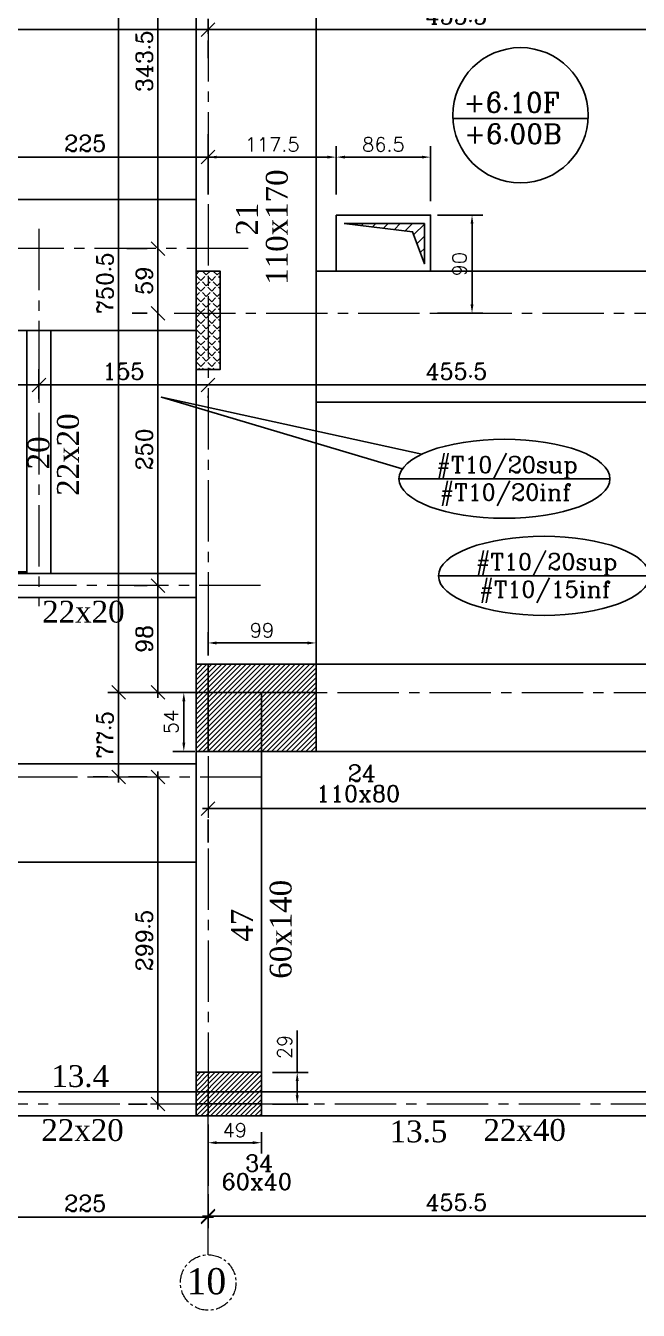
# Model space of a CAD drawing. Header units: millimetres. Extents: x -12479 to 5276, y -30 to 40263.
# Drawn here: x -3228 to -2666, y 31679 to 32856 of the extents above; entities that cross this region are included whole.
import ezdxf
from ezdxf.enums import TextEntityAlignment as Align

# ---------------------------------------------------------------- set-up
doc = ezdxf.new("R2010")
doc.units = ezdxf.units.MM
doc.linetypes.add('AXES', pattern=[2, 1.25, -0.25, 0.25, -0.25])
doc.linetypes.add('AXES2', pattern=[1.125, 0.75, -0.125, 0.125, -0.125])
for name, color, linetype in [('AXE REP7RE', 4, 'AXES'), ('AXES', 1, 'AXES2'), ('COFFRAGE', 2, 'Continuous'), ('DESIGNA ACIERS', 3, 'Continuous'), ('GAINES', 2, 'Continuous'), ('HACH', 1, 'Continuous'), ('HACHPOT', 2, 'Continuous'), ('POTEAU', 2, 'Continuous'), ('POTNAIS', 1, 'Continuous'), ('titre poteaux', 3, 'Continuous'), ('Titre poutre', 3, 'Continuous')]:
    doc.layers.add(name, color=color, linetype=linetype)
doc.layers.add('COTATIONS', color=1, linetype='Continuous', lineweight=25)
doc.styles.add('ROMANCSABA', font='romanc.shx')
doc.styles.add('ROMANTICSABA', font='romantic.ttf')
doc.styles.add('STANDSABA', font='romans.shx')
doc.dimstyles.new('GENERALE', dxfattribs={"dimtxt": 15, "dimasz": 12.5, "dimexe": 10, "dimexo": 50, "dimgap": 5, "dimtad": 1, "dimdec": 1, "dimrnd": 0.5, "dimdsep": 46, "dimtxsty": 'ROMANCSABA', "dimblk1": 'OBLIQUE', "dimblk2": 'OBLIQUE', "dimsah": 1, "dimcen": 2.5, "dimdle": 5, "dimclrd": 1, "dimclre": 1, "dimclrt": 3, "dimadec": 0, "dimazin": 0, "dimtfac": 1, "dimtdec": 1, "dimtmove": 0, "dimatfit": 3, "dimldrblk": 'OBLIQUE', "dimfxl": 0, "dimtvp": 1, "dimtolj": 1, "dimtzin": 0, "dimarcsym": 0})
doc.dimstyles.new('POTEAUX', dxfattribs={"dimtxt": 13, "dimasz": 8, "dimexe": 10, "dimexo": 20, "dimgap": 5, "dimtad": 1, "dimdec": 1, "dimrnd": 0.5, "dimdsep": 46, "dimtxsty": 'STANDSABA', "dimcen": 2.5, "dimdle": 5, "dimclrd": 1, "dimclre": 1, "dimclrt": 3, "dimadec": 0, "dimazin": 0, "dimtfac": 1, "dimtdec": 1, "dimtmove": 0, "dimatfit": 3, "dimfxl": 0, "dimtvp": 1, "dimtolj": 1, "dimtzin": 0, "dimarcsym": 0})

# ---------------------------------------------------------------- blocks, each defined once
blk = doc.blocks.new('_Oblique')
at = {"color": 0, "linetype": 'ByBlock', "lineweight": -2}
blk.add_line((-0.5, -0.5), (0.5, 0.5), dxfattribs=at)
blk = doc.blocks.new('*D20')
at = {"layer": 'COTATIONS', "color": 1, "linetype": 'ByBlock', "lineweight": -2}
for p, q in [((-2605.2, 31793.6), (-2605.2, 31755.2)), ((-3060.7, 31785.1), (-3060.7, 31755.2)), ((-2600.2, 31765.2), (-3065.7, 31765.2))]:
    blk.add_line(p, q, dxfattribs=at)
at = {"layer": 'Defpoints', "color": 0, "linetype": 'ByBlock'}
for p in [(-3060.7, 31835.1, 0.4), (-2605.2, 31843.6, 0.7), (-3060.7, 31765.2)]:
    blk.add_point(p, dxfattribs=at)
at = {"layer": 'COTATIONS', "color": 1, "linetype": 'ByBlock', "lineweight": -2, "xscale": 12.5, "yscale": 12.5, "zscale": 12.5, "rotation": 180}
blk.add_blockref('_Oblique', (-3060.7, 31765.2), dxfattribs=at)
at = {"layer": 'COTATIONS', "color": 1, "linetype": 'ByBlock', "lineweight": -2, "xscale": 12.5, "yscale": 12.5, "zscale": 12.5}
blk.add_blockref('_Oblique', (-2605.2, 31765.2), dxfattribs=at)
at = {"layer": 'COTATIONS', "color": 3, "linetype": 'ByBlock', "insert": (-2832.9, 31777.7), "char_height": 15, "attachment_point": 5, "style": 'ROMANCSABA'}
blk.add_mtext('\\A1;455.5', dxfattribs=at)
blk = doc.blocks.new('*D21')
at = {"layer": 'COTATIONS', "color": 1, "linetype": 'ByBlock', "lineweight": -2}
for p, q in [((-3060.7, 31785.1), (-3060.7, 31754.2)), ((-3055.7, 31764.2), (-3290.7, 31764.2)), ((-3285.7, 31769.6), (-3285.7, 31754.2))]:
    blk.add_line(p, q, dxfattribs=at)
at = {"layer": 'Defpoints', "color": 0, "linetype": 'ByBlock'}
for p in [(-3060.7, 31835.1, 0.4), (-3285.7, 31819.6, 0.4), (-3285.7, 31764.2)]:
    blk.add_point(p, dxfattribs=at)
at = {"layer": 'COTATIONS', "color": 1, "linetype": 'ByBlock', "lineweight": -2, "xscale": 12.5, "yscale": 12.5, "zscale": 12.5, "rotation": 180}
blk.add_blockref('_Oblique', (-3285.7, 31764.2), dxfattribs=at)
at = {"layer": 'COTATIONS', "color": 1, "linetype": 'ByBlock', "lineweight": -2, "xscale": 12.5, "yscale": 12.5, "zscale": 12.5}
blk.add_blockref('_Oblique', (-3060.7, 31764.2), dxfattribs=at)
at = {"layer": 'COTATIONS', "color": 3, "linetype": 'ByBlock', "insert": (-3173.2, 31776.7), "char_height": 15, "attachment_point": 5, "style": 'ROMANCSABA'}
blk.add_mtext('\\A1;225', dxfattribs=at)
blk = doc.blocks.new('*D28')
at = {"layer": 'COTATIONS', "color": 1, "linetype": 'ByBlock', "lineweight": -2}
for p, q in [((-2600.4, 32852.9), (-3065.7, 32852.9)), ((-2605.4, 32849.4), (-2605.4, 32842.9)), ((-3060.7, 32826.6), (-3060.7, 32842.9))]:
    blk.add_line(p, q, dxfattribs=at)
at = {"layer": 'Defpoints', "color": 0, "linetype": 'ByBlock'}
for p in [(-2605.4, 32899.4, 0.2), (-3060.7, 32876.6, -0.1), (-3060.7, 32852.9)]:
    blk.add_point(p, dxfattribs=at)
at = {"layer": 'COTATIONS', "color": 1, "linetype": 'ByBlock', "lineweight": -2, "xscale": 12.5, "yscale": 12.5, "zscale": 12.5, "rotation": 180}
blk.add_blockref('_Oblique', (-3060.7, 32852.9), dxfattribs=at)
at = {"layer": 'COTATIONS', "color": 1, "linetype": 'ByBlock', "lineweight": -2, "xscale": 12.5, "yscale": 12.5, "zscale": 12.5}
blk.add_blockref('_Oblique', (-2605.4, 32852.9), dxfattribs=at)
at = {"layer": 'COTATIONS', "color": 3, "linetype": 'ByBlock', "insert": (-2833, 32865.4), "char_height": 15, "attachment_point": 5, "style": 'ROMANCSABA'}
blk.add_mtext('\\A1;455.5', dxfattribs=at)
blk = doc.blocks.new('*D37')
at = {"layer": 'COTATIONS', "color": 1, "linetype": 'ByBlock', "lineweight": -2}
for p, q in [((-2600.2, 32527.1), (-3065.7, 32527.1)), ((-3060.7, 32515.2), (-3060.7, 32517.1)), ((-2605.2, 32515.6), (-2605.2, 32517.1))]:
    blk.add_line(p, q, dxfattribs=at)
at = {"layer": 'Defpoints', "color": 0, "linetype": 'ByBlock'}
for p in [(-3060.7, 32565.2, 0.1), (-2605.2, 32565.6, 0.7), (-3060.7, 32527.1)]:
    blk.add_point(p, dxfattribs=at)
at = {"layer": 'COTATIONS', "color": 1, "linetype": 'ByBlock', "lineweight": -2, "xscale": 12.5, "yscale": 12.5, "zscale": 12.5, "rotation": 180}
blk.add_blockref('_Oblique', (-3060.7, 32527.1), dxfattribs=at)
at = {"layer": 'COTATIONS', "color": 1, "linetype": 'ByBlock', "lineweight": -2, "xscale": 12.5, "yscale": 12.5, "zscale": 12.5}
blk.add_blockref('_Oblique', (-2605.2, 32527.1), dxfattribs=at)
at = {"layer": 'COTATIONS', "color": 3, "linetype": 'ByBlock', "insert": (-2832.9, 32539.6), "char_height": 15, "attachment_point": 5, "style": 'ROMANCSABA'}
blk.add_mtext('\\A1;455.5', dxfattribs=at)
blk = doc.blocks.new('*D38')
at = {"layer": 'COTATIONS', "color": 1, "linetype": 'ByBlock', "lineweight": -2}
for p, q in [((-3055.7, 32527.1), (-3220.7, 32527.1)), ((-3215.7, 32514), (-3215.7, 32517.1)), ((-3060.7, 32515.2), (-3060.7, 32517.1))]:
    blk.add_line(p, q, dxfattribs=at)
at = {"layer": 'Defpoints', "color": 0, "linetype": 'ByBlock'}
for p in [(-3060.7, 32565.2, 0.1), (-3215.7, 32564, 0.4), (-3215.7, 32527.1)]:
    blk.add_point(p, dxfattribs=at)
at = {"layer": 'COTATIONS', "color": 1, "linetype": 'ByBlock', "lineweight": -2, "xscale": 12.5, "yscale": 12.5, "zscale": 12.5, "rotation": 180}
blk.add_blockref('_Oblique', (-3215.7, 32527.1), dxfattribs=at)
at = {"layer": 'COTATIONS', "color": 1, "linetype": 'ByBlock', "lineweight": -2, "xscale": 12.5, "yscale": 12.5, "zscale": 12.5}
blk.add_blockref('_Oblique', (-3060.7, 32527.1), dxfattribs=at)
at = {"layer": 'COTATIONS', "color": 3, "linetype": 'ByBlock', "insert": (-3138.2, 32539.6), "char_height": 15, "attachment_point": 5, "style": 'ROMANCSABA'}
blk.add_mtext('\\A1;155', dxfattribs=at)
blk = doc.blocks.new('*D39')
at = {"layer": 'COTATIONS', "color": 1, "linetype": 'ByBlock', "lineweight": -2}
for p, q in [((-3215.7, 32541.6), (-3215.7, 32517.1)), ((-3210.7, 32527.1), (-3290.7, 32527.1)), ((-3285.7, 32514), (-3285.7, 32517.1))]:
    blk.add_line(p, q, dxfattribs=at)
at = {"layer": 'Defpoints', "color": 0, "linetype": 'ByBlock'}
for p in [(-3215.7, 32591.6, 0.4), (-3285.7, 32564, 0.4), (-3285.7, 32527.1)]:
    blk.add_point(p, dxfattribs=at)
at = {"layer": 'COTATIONS', "color": 1, "linetype": 'ByBlock', "lineweight": -2, "xscale": 12.5, "yscale": 12.5, "zscale": 12.5, "rotation": 180}
blk.add_blockref('_Oblique', (-3285.7, 32527.1), dxfattribs=at)
at = {"layer": 'COTATIONS', "color": 1, "linetype": 'ByBlock', "lineweight": -2, "xscale": 12.5, "yscale": 12.5, "zscale": 12.5}
blk.add_blockref('_Oblique', (-3215.7, 32527.1), dxfattribs=at)
at = {"layer": 'COTATIONS', "color": 3, "linetype": 'ByBlock', "insert": (-3250.7, 32539.6), "char_height": 15, "attachment_point": 5, "style": 'ROMANCSABA'}
blk.add_mtext('\\A1;70', dxfattribs=at)
blk = doc.blocks.new('*D50')
at = {"layer": 'COTATIONS', "color": 1, "linetype": 'ByBlock', "lineweight": -2}
for p, q in [((-2165.7, 32138.7), (-3065.7, 32138.7)), ((-3060.7, 32107.6), (-3060.7, 32128.7)), ((-2170.7, 32100.9), (-2170.7, 32128.7))]:
    blk.add_line(p, q, dxfattribs=at)
at = {"layer": 'Defpoints', "color": 0, "linetype": 'ByBlock'}
for p in [(-3060.7, 32157.6, 0.2), (-2170.7, 32150.9, 0.2), (-3060.7, 32138.7)]:
    blk.add_point(p, dxfattribs=at)
at = {"layer": 'COTATIONS', "color": 1, "linetype": 'ByBlock', "lineweight": -2, "xscale": 12.5, "yscale": 12.5, "zscale": 12.5, "rotation": 180}
blk.add_blockref('_Oblique', (-3060.7, 32138.7), dxfattribs=at)
at = {"layer": 'COTATIONS', "color": 1, "linetype": 'ByBlock', "lineweight": -2, "xscale": 12.5, "yscale": 12.5, "zscale": 12.5}
blk.add_blockref('_Oblique', (-2170.7, 32138.7), dxfattribs=at)
at = {"layer": 'COTATIONS', "color": 3, "linetype": 'ByBlock', "insert": (-2615.7, 32151.2), "char_height": 15, "attachment_point": 5, "style": 'ROMANCSABA'}
blk.add_mtext('\\A1;890', dxfattribs=at)
blk = doc.blocks.new('*D51')
at = {"layer": 'COTATIONS', "color": 1, "linetype": 'ByBlock', "lineweight": -2}
for p, q in [((-3845.7, 32847.4), (-3845.7, 32862.9)), ((-3060.7, 32848.9), (-3060.7, 32862.9)), ((-3055.7, 32852.9), (-3850.7, 32852.9))]:
    blk.add_line(p, q, dxfattribs=at)
at = {"layer": 'Defpoints', "color": 0, "linetype": 'ByBlock'}
for p in [(-3845.7, 32852.9), (-3845.7, 32797.4, 0), (-3060.7, 32798.9, 0)]:
    blk.add_point(p, dxfattribs=at)
at = {"layer": 'COTATIONS', "color": 1, "linetype": 'ByBlock', "lineweight": -2, "xscale": 12.5, "yscale": 12.5, "zscale": 12.5, "rotation": 180}
blk.add_blockref('_Oblique', (-3845.7, 32852.9), dxfattribs=at)
at = {"layer": 'COTATIONS', "color": 1, "linetype": 'ByBlock', "lineweight": -2, "xscale": 12.5, "yscale": 12.5, "zscale": 12.5}
blk.add_blockref('_Oblique', (-3060.7, 32852.9), dxfattribs=at)
at = {"layer": 'COTATIONS', "color": 3, "linetype": 'ByBlock', "insert": (-3453.2, 32865.4), "char_height": 15, "attachment_point": 5, "style": 'ROMANCSABA'}
blk.add_mtext('\\A1;785', dxfattribs=at)
blk = doc.blocks.new('*D94')
at = {"layer": 'COTATIONS', "color": 1, "linetype": 'ByBlock', "lineweight": -2}
for p, q in [((-3133.6, 32167.7), (-3116.6, 32167.7)), ((-3106.6, 31862.9), (-3106.6, 32172.7)), ((-3133.6, 31867.9), (-3116.6, 31867.9))]:
    blk.add_line(p, q, dxfattribs=at)
at = {"layer": 'Defpoints', "color": 0, "linetype": 'ByBlock'}
for p in [(-3106.6, 32167.7), (-3083.6, 32167.7, 0.4), (-3083.6, 31867.9)]:
    blk.add_point(p, dxfattribs=at)
at = {"layer": 'COTATIONS', "color": 1, "linetype": 'ByBlock', "lineweight": -2, "xscale": 12.5, "yscale": 12.5, "zscale": 12.5}
for p, rotation in [((-3106.6, 32167.7), 90), ((-3106.6, 31867.9), 270)]:
    blk.add_blockref('_Oblique', p, dxfattribs=dict(at, rotation=rotation))
at = {"layer": 'COTATIONS', "color": 3, "linetype": 'ByBlock', "insert": (-3119.1, 32017.8), "char_height": 15, "attachment_point": 5, "rotation": 90, "style": 'ROMANCSABA'}
blk.add_mtext('\\A1;299.5', dxfattribs=at)
blk = doc.blocks.new('*D95')
at = {"layer": 'COTATIONS', "color": 1, "linetype": 'ByBlock', "lineweight": -2}
for p, q in [((-3142.6, 32162.7), (-3142.6, 32250.2)), ((-3131.8, 32245.2), (-3152.6, 32245.2)), ((-3165.9, 32167.7), (-3152.6, 32167.7))]:
    blk.add_line(p, q, dxfattribs=at)
at = {"layer": 'Defpoints', "color": 0, "linetype": 'ByBlock'}
for p in [(-3142.6, 32245.2), (-3081.8, 32245.2, 0.4), (-3115.9, 32167.7, 0.4)]:
    blk.add_point(p, dxfattribs=at)
at = {"layer": 'COTATIONS', "color": 1, "linetype": 'ByBlock', "lineweight": -2, "xscale": 12.5, "yscale": 12.5, "zscale": 12.5}
for p, rotation in [((-3142.6, 32245.2), 90), ((-3142.6, 32167.7), 270)]:
    blk.add_blockref('_Oblique', p, dxfattribs=dict(at, rotation=rotation))
at = {"layer": 'COTATIONS', "color": 3, "linetype": 'ByBlock', "insert": (-3155.1, 32206.4), "char_height": 15, "attachment_point": 5, "rotation": 90, "style": 'ROMANCSABA'}
blk.add_mtext('\\A1;77.5', dxfattribs=at)
blk = doc.blocks.new('*D96')
at = {"layer": 'COTATIONS', "color": 1, "linetype": 'ByBlock', "lineweight": -2}
for p, q in [((-3128.4, 32343.2), (-3116.6, 32343.2)), ((-3106.6, 32240.2), (-3106.6, 32348.2)), ((-3131.8, 32245.2), (-3116.6, 32245.2))]:
    blk.add_line(p, q, dxfattribs=at)
at = {"layer": 'Defpoints', "color": 0, "linetype": 'ByBlock'}
for p in [(-3106.6, 32343.2), (-3078.4, 32343.2, 0.4), (-3081.8, 32245.2, 0.4)]:
    blk.add_point(p, dxfattribs=at)
at = {"layer": 'COTATIONS', "color": 1, "linetype": 'ByBlock', "lineweight": -2, "xscale": 12.5, "yscale": 12.5, "zscale": 12.5}
for p, rotation in [((-3106.6, 32343.2), 90), ((-3106.6, 32245.2), 270)]:
    blk.add_blockref('_Oblique', p, dxfattribs=dict(at, rotation=rotation))
at = {"layer": 'COTATIONS', "color": 3, "linetype": 'ByBlock', "insert": (-3119.1, 32294.2), "char_height": 15, "attachment_point": 5, "rotation": 90, "style": 'ROMANCSABA'}
blk.add_mtext('\\A1;98', dxfattribs=at)
blk = doc.blocks.new('*D97')
at = {"layer": 'COTATIONS', "color": 1, "linetype": 'ByBlock', "lineweight": -2}
for p, q in [((-3130.1, 32592.9), (-3116.6, 32592.9)), ((-3106.6, 32338.2), (-3106.6, 32597.9)), ((-3128.4, 32343.2), (-3116.6, 32343.2))]:
    blk.add_line(p, q, dxfattribs=at)
at = {"layer": 'Defpoints', "color": 0, "linetype": 'ByBlock'}
for p in [(-3106.6, 32592.9), (-3080.1, 32592.9, 0.4), (-3078.4, 32343.2, 0.4)]:
    blk.add_point(p, dxfattribs=at)
at = {"layer": 'COTATIONS', "color": 1, "linetype": 'ByBlock', "lineweight": -2, "xscale": 12.5, "yscale": 12.5, "zscale": 12.5}
for p, rotation in [((-3106.6, 32592.9), 90), ((-3106.6, 32343.2), 270)]:
    blk.add_blockref('_Oblique', p, dxfattribs=dict(at, rotation=rotation))
at = {"layer": 'COTATIONS', "color": 3, "linetype": 'ByBlock', "insert": (-3119.1, 32468.1), "char_height": 15, "attachment_point": 5, "rotation": 90, "style": 'ROMANCSABA'}
blk.add_mtext('\\A1;250', dxfattribs=at)
blk = doc.blocks.new('*D98')
at = {"layer": 'COTATIONS', "color": 1, "linetype": 'ByBlock', "lineweight": -2}
for p, q in [((-3135.2, 32652.2), (-3116.6, 32652.2)), ((-3106.6, 32587.9), (-3106.6, 32657.2)), ((-3130.1, 32592.9), (-3116.6, 32592.9))]:
    blk.add_line(p, q, dxfattribs=at)
at = {"layer": 'Defpoints', "color": 0, "linetype": 'ByBlock'}
for p in [(-3106.6, 32652.2), (-3085.2, 32652.2, 0.4), (-3080.1, 32592.9, 0.4)]:
    blk.add_point(p, dxfattribs=at)
at = {"layer": 'COTATIONS', "color": 1, "linetype": 'ByBlock', "lineweight": -2, "xscale": 12.5, "yscale": 12.5, "zscale": 12.5}
for p, rotation in [((-3106.6, 32652.2), 90), ((-3106.6, 32592.9), 270)]:
    blk.add_blockref('_Oblique', p, dxfattribs=dict(at, rotation=rotation))
at = {"layer": 'COTATIONS', "color": 3, "linetype": 'ByBlock', "insert": (-3119.1, 32622.6), "char_height": 15, "attachment_point": 5, "rotation": 90, "style": 'ROMANCSABA'}
blk.add_mtext('\\A1;59', dxfattribs=at)
blk = doc.blocks.new('*D99')
at = {"layer": 'COTATIONS', "color": 1, "linetype": 'ByBlock', "lineweight": -2}
for p, q in [((-3106.6, 32647.2), (-3106.6, 33000.7)), ((-3138.3, 32995.7), (-3116.6, 32995.7)), ((-3135.2, 32652.2), (-3116.6, 32652.2))]:
    blk.add_line(p, q, dxfattribs=at)
at = {"layer": 'Defpoints', "color": 0, "linetype": 'ByBlock'}
for p in [(-3106.6, 32995.7), (-3088.3, 32995.7, 0.4), (-3085.2, 32652.2, 0.4)]:
    blk.add_point(p, dxfattribs=at)
at = {"layer": 'COTATIONS', "color": 1, "linetype": 'ByBlock', "lineweight": -2, "xscale": 12.5, "yscale": 12.5, "zscale": 12.5}
for p, rotation in [((-3106.6, 32995.7), 90), ((-3106.6, 32652.2), 270)]:
    blk.add_blockref('_Oblique', p, dxfattribs=dict(at, rotation=rotation))
at = {"layer": 'COTATIONS', "color": 3, "linetype": 'ByBlock', "insert": (-3119.1, 32823.9), "char_height": 15, "attachment_point": 5, "rotation": 90, "style": 'ROMANCSABA'}
blk.add_mtext('\\A1;343.5', dxfattribs=at)
blk = doc.blocks.new('*D100')
at = {"layer": 'COTATIONS', "color": 1, "linetype": 'ByBlock', "lineweight": -2}
for p, q in [((-3142.6, 33000.7), (-3142.6, 32240.2)), ((-3008, 32995.7), (-3152.6, 32995.7)), ((-3008, 32245.2), (-3152.6, 32245.2))]:
    blk.add_line(p, q, dxfattribs=at)
at = {"layer": 'Defpoints', "color": 0, "linetype": 'ByBlock'}
for p in [(-2958, 32995.7, 0.4), (-3142.6, 32245.2), (-2958, 32245.2, 0.4)]:
    blk.add_point(p, dxfattribs=at)
at = {"layer": 'COTATIONS', "color": 1, "linetype": 'ByBlock', "lineweight": -2, "xscale": 12.5, "yscale": 12.5, "zscale": 12.5}
for p, rotation in [((-3142.6, 32995.7), 90), ((-3142.6, 32245.2), 270)]:
    blk.add_blockref('_Oblique', p, dxfattribs=dict(at, rotation=rotation))
at = {"layer": 'COTATIONS', "color": 3, "linetype": 'ByBlock', "insert": (-3155.1, 32620.4), "char_height": 15, "attachment_point": 5, "rotation": 90, "style": 'ROMANCSABA'}
blk.add_mtext('\\A1;750.5', dxfattribs=at)
blk = doc.blocks.new('*D142')
at = {"layer": 'COTATIONS', "color": 1, "linetype": 'ByBlock', "lineweight": -2}
for p, q in [((-3060.7, 32756.9), (-3060.7, 32726)), ((-3285.7, 32737.4), (-3285.7, 32746)), ((-3055.7, 32736), (-3290.7, 32736))]:
    blk.add_line(p, q, dxfattribs=at)
at = {"layer": 'Defpoints', "color": 0, "linetype": 'ByBlock'}
for p in [(-3060.7, 32806.9, 0.4), (-3285.7, 32736), (-3285.7, 32687.4, 0.4)]:
    blk.add_point(p, dxfattribs=at)
at = {"layer": 'COTATIONS', "color": 1, "linetype": 'ByBlock', "lineweight": -2, "xscale": 12.5, "yscale": 12.5, "zscale": 12.5, "rotation": 180}
blk.add_blockref('_Oblique', (-3285.7, 32736), dxfattribs=at)
at = {"layer": 'COTATIONS', "color": 1, "linetype": 'ByBlock', "lineweight": -2, "xscale": 12.5, "yscale": 12.5, "zscale": 12.5}
blk.add_blockref('_Oblique', (-3060.7, 32736), dxfattribs=at)
at = {"layer": 'COTATIONS', "color": 3, "linetype": 'ByBlock', "insert": (-3173.2, 32748.5), "char_height": 15, "attachment_point": 5, "style": 'ROMANCSABA'}
blk.add_mtext('\\A1;225', dxfattribs=at)
blk = doc.blocks.new('*D180')
at = {"layer": 'COTATIONS', "color": 1, "linetype": 'ByBlock', "lineweight": -2}
for p, q in [((-3060.7, 32279.2), (-3060.7, 32300.6)), ((-2961.7, 32285), (-2961.7, 32300.6)), ((-3052.7, 32290.6), (-2969.7, 32290.6))]:
    blk.add_line(p, q, dxfattribs=at)
at = {"layer": 'COTATIONS', "color": 1, "linetype": 'ByBlock'}
for points in [[(-3052.7, 32291.9), (-3052.7, 32289.2), (-3060.7, 32290.6)], [(-2969.7, 32291.9), (-2969.7, 32289.2), (-2961.7, 32290.6)]]:
    blk.add_solid(points, dxfattribs=at)
at = {"layer": 'Defpoints', "color": 0, "linetype": 'ByBlock'}
for p in [(-2961.7, 32290.6), (-3060.7, 32259.2), (-2961.7, 32265)]:
    blk.add_point(p, dxfattribs=at)
at = {"layer": 'COTATIONS', "color": 3, "linetype": 'ByBlock', "insert": (-3011.2, 32302.1), "char_height": 13, "attachment_point": 5, "style": 'STANDSABA'}
blk.add_mtext('\\A1;99', dxfattribs=at)
blk = doc.blocks.new('*D181')
at = {"layer": 'COTATIONS', "color": 1, "linetype": 'ByBlock', "lineweight": -2}
for p, q in [((-3069.5, 32245.2), (-3092.9, 32245.2)), ((-3082.9, 32237.2), (-3082.9, 32199.2)), ((-3072.8, 32191.2), (-3092.9, 32191.2))]:
    blk.add_line(p, q, dxfattribs=at)
at = {"layer": 'COTATIONS', "color": 1, "linetype": 'ByBlock'}
for points in [[(-3084.2, 32237.2), (-3081.5, 32237.2), (-3082.9, 32245.2)], [(-3084.2, 32199.2), (-3081.5, 32199.2), (-3082.9, 32191.2)]]:
    blk.add_solid(points, dxfattribs=at)
at = {"layer": 'Defpoints', "color": 0, "linetype": 'ByBlock'}
for p in [(-3049.5, 32245.2, 0.4), (-3082.9, 32191.2), (-3052.8, 32191.2)]:
    blk.add_point(p, dxfattribs=at)
at = {"layer": 'COTATIONS', "color": 3, "linetype": 'ByBlock', "insert": (-3094.4, 32218.2), "char_height": 13, "attachment_point": 5, "rotation": 90, "style": 'STANDSABA'}
blk.add_mtext('\\A1;54', dxfattribs=at)
blk = doc.blocks.new('*D184')
at = {"layer": 'COTATIONS', "color": 1, "linetype": 'ByBlock', "lineweight": -2}
for p, q in [((-3060.7, 31842), (-3060.7, 31822.4)), ((-3011.7, 31842), (-3011.7, 31822.4)), ((-3052.7, 31832.4), (-3019.7, 31832.4))]:
    blk.add_line(p, q, dxfattribs=at)
at = {"layer": 'COTATIONS', "color": 1, "linetype": 'ByBlock'}
for points in [[(-3052.7, 31833.8), (-3052.7, 31831.1), (-3060.7, 31832.4)], [(-3019.7, 31833.8), (-3019.7, 31831.1), (-3011.7, 31832.4)]]:
    blk.add_solid(points, dxfattribs=at)
at = {"layer": 'Defpoints', "color": 0, "linetype": 'ByBlock'}
for p in [(-3060.7, 31862, 0.3), (-3011.7, 31862), (-3011.7, 31832.4)]:
    blk.add_point(p, dxfattribs=at)
at = {"layer": 'COTATIONS', "color": 3, "linetype": 'ByBlock', "insert": (-3036.2, 31843.9), "char_height": 13, "attachment_point": 5, "style": 'STANDSABA'}
blk.add_mtext('\\A1;49', dxfattribs=at)
blk = doc.blocks.new('*D185')
at = {"layer": 'COTATIONS', "color": 1, "linetype": 'ByBlock', "lineweight": -2}
for p, q in [((-2978.9, 31896.9), (-2978.9, 31935.4)), ((-3001.5, 31896.9), (-2968.9, 31896.9)), ((-2978.9, 31875.9), (-2978.9, 31888.9)), ((-3001.5, 31867.9), (-2968.9, 31867.9))]:
    blk.add_line(p, q, dxfattribs=at)
at = {"layer": 'COTATIONS', "color": 1, "linetype": 'ByBlock'}
for points in [[(-2980.3, 31888.9), (-2977.6, 31888.9), (-2978.9, 31896.9)], [(-2980.3, 31875.9), (-2977.6, 31875.9), (-2978.9, 31867.9)]]:
    blk.add_solid(points, dxfattribs=at)
at = {"layer": 'Defpoints', "color": 0, "linetype": 'ByBlock'}
for p in [(-3021.5, 31896.9), (-2978.9, 31896.9), (-3021.5, 31867.9)]:
    blk.add_point(p, dxfattribs=at)
at = {"layer": 'COTATIONS', "color": 3, "linetype": 'ByBlock', "insert": (-2990.4, 31920.2), "char_height": 13, "attachment_point": 5, "rotation": 90, "style": 'STANDSABA'}
blk.add_mtext('\\A1;29', dxfattribs=at)
blk = doc.blocks.new('*D220')
at = {"layer": 'COTATIONS', "color": 1, "linetype": 'ByBlock', "lineweight": -2}
for p, q in [((-3060.7, 32701.7), (-3060.7, 32746)), ((-2943.2, 32701.7), (-2943.2, 32746)), ((-3052.7, 32736), (-2951.2, 32736))]:
    blk.add_line(p, q, dxfattribs=at)
at = {"layer": 'COTATIONS', "color": 1, "linetype": 'ByBlock'}
for points in [[(-3052.7, 32737.3), (-3052.7, 32734.7), (-3060.7, 32736)], [(-2951.2, 32737.3), (-2951.2, 32734.7), (-2943.2, 32736)]]:
    blk.add_solid(points, dxfattribs=at)
at = {"layer": 'Defpoints', "color": 0, "linetype": 'ByBlock'}
for p in [(-2943.2, 32736), (-3060.7, 32681.7, 0), (-2943.2, 32681.7)]:
    blk.add_point(p, dxfattribs=at)
at = {"layer": 'COTATIONS', "color": 3, "linetype": 'ByBlock', "insert": (-3001.9, 32747.5), "char_height": 13, "attachment_point": 5, "style": 'STANDSABA'}
blk.add_mtext('\\A1;117.5', dxfattribs=at)
blk = doc.blocks.new('*D221')
at = {"layer": 'COTATIONS', "color": 1, "linetype": 'ByBlock', "lineweight": -2}
for p, q in [((-2943.2, 32701.7), (-2943.2, 32746)), ((-2856.7, 32695.5), (-2856.7, 32746)), ((-2935.2, 32736), (-2864.7, 32736))]:
    blk.add_line(p, q, dxfattribs=at)
at = {"layer": 'COTATIONS', "color": 1, "linetype": 'ByBlock'}
for points in [[(-2935.2, 32737.3), (-2935.2, 32734.7), (-2943.2, 32736)], [(-2864.7, 32737.3), (-2864.7, 32734.7), (-2856.7, 32736)]]:
    blk.add_solid(points, dxfattribs=at)
at = {"layer": 'Defpoints', "color": 0, "linetype": 'ByBlock'}
for p in [(-2856.7, 32736), (-2943.2, 32681.7), (-2856.7, 32675.5)]:
    blk.add_point(p, dxfattribs=at)
at = {"layer": 'COTATIONS', "color": 3, "linetype": 'ByBlock', "insert": (-2899.9, 32747.5), "char_height": 13, "attachment_point": 5, "style": 'STANDSABA'}
blk.add_mtext('\\A1;86.5', dxfattribs=at)
blk = doc.blocks.new('*D222')
at = {"layer": 'COTATIONS', "color": 1, "linetype": 'ByBlock', "lineweight": -2}
for p, q in [((-2850.3, 32682.9), (-2808.7, 32682.9)), ((-2818.7, 32600.9), (-2818.7, 32674.9)), ((-2850.3, 32592.9), (-2808.7, 32592.9))]:
    blk.add_line(p, q, dxfattribs=at)
at = {"layer": 'COTATIONS', "color": 1, "linetype": 'ByBlock'}
for points in [[(-2820, 32674.9), (-2817.4, 32674.9), (-2818.7, 32682.9)], [(-2820, 32600.9), (-2817.4, 32600.9), (-2818.7, 32592.9)]]:
    blk.add_solid(points, dxfattribs=at)
at = {"layer": 'Defpoints', "color": 0, "linetype": 'ByBlock'}
for p in [(-2870.3, 32682.9), (-2818.7, 32682.9), (-2870.3, 32592.9, 0.4)]:
    blk.add_point(p, dxfattribs=at)
at = {"layer": 'COTATIONS', "color": 3, "linetype": 'ByBlock', "insert": (-2830.2, 32637.9), "char_height": 13, "attachment_point": 5, "rotation": 90, "style": 'STANDSABA'}
blk.add_mtext('\\A1;90', dxfattribs=at)

msp = doc.modelspace()

# ---------------------------------------------------------------- hatches: boundary and pattern name
at = {"layer": 'GAINES', "linetype": 'ByBlock'}
h = msp.add_hatch(dxfattribs=at)
h.set_pattern_fill('ANSI31', color=1, scale=2.5)
h.set_pattern_definition([(45, (0, 3500), (-5.61266, 5.61266), [])])
h.paths.add_polyline_path([(-2935.9, 32675.07), (-2862.4, 32675.07), (-2862.4, 32638.2), (-2873.11, 32667.64)])
at = {"layer": 'HACH', "linetype": 'ByBlock'}
h = msp.add_hatch(dxfattribs=at)
h.set_pattern_fill('ANGLE', color=256, angle=45)
h.set_pattern_definition([(45, (0, 0), (-4.9391409, 4.9391409), [5.08, -1.905]), (135, (0, 0), (-4.9391409, -4.9391409), [5.08, -1.905])])
h.paths.add_polyline_path([(-3049.68, 32541.44), (-3049.68, 32631.44), (-3071.68, 32631.44), (-3071.68, 32541.44)])
at = {"layer": 'HACHPOT', "linetype": 'ByBlock'}
h = msp.add_hatch(dxfattribs=at)
h.set_pattern_fill('ANSI31', color=256)
h.paths.add_polyline_path([(-2961.68, 32191.19), (-2961.68, 32271.19), (-3071.68, 32271.19), (-3071.68, 32191.19)])
h = msp.add_hatch(dxfattribs=at)
h.set_pattern_fill('ANSI31', color=256)
h.paths.add_polyline_path([(-2961.68, 32191.19), (-2961.68, 32271.19), (-3071.68, 32271.19), (-3071.68, 32191.19)])
h = msp.add_hatch(dxfattribs=at)
h.set_pattern_fill('ANSI31', color=256)
h.paths.add_polyline_path([(-3011.68, 31856.94), (-3011.68, 31896.94), (-3071.68, 31896.94), (-3071.68, 31856.94)])
h = msp.add_hatch(dxfattribs=at)
h.set_pattern_fill('ANSI31', color=256)
h.paths.add_polyline_path([(-3011.68, 31856.94), (-3011.68, 31896.94), (-3071.68, 31896.94), (-3071.68, 31856.94)])

# ---------------------------------------------------------------- linework, layer by layer
at = {"layer": 'AXE REP7RE', "lineweight": 0, "ltscale": 75}
msp.add_line((-3060.68, 31729.63), (-3060.68, 31856.94), dxfattribs=at)
at = {"layer": 'AXE REP7RE', "lineweight": 0, "ltscale": 10}
msp.add_circle((-3060.52, 31704.2), 25.43, dxfattribs=at)
at = {"layer": 'AXES', "lineweight": 0, "ltscale": 75}
for p, q in [((-3060.68, 33452.28, -0.29), (-3060.68, 31790.65, 0.38)), ((-3215.68, 32670.16, 0.38), (-3215.68, 32324.44, 0.38)), ((-3024, 32652.19, 0.38), (-3882.89, 32652.19, 0.38)), ((-3091.72, 32592.94, 0.38), (-2109.85, 32592.94, 0.38)), ((-3012.46, 32343.19, 0.41), (-3318.77, 32343.19, 0.41)), ((-3110.7, 32245.19, 0.38), (-2109.85, 32245.19, 0.38)), ((-3011.68, 32167.69, 0.38), (-3894.68, 32167.69, 0.38)), ((-5138.33, 31867.94), (-2109.85, 31867.94))]:
    msp.add_line(p, q, dxfattribs=at)
at = {"layer": 'COFFRAGE', "color": 3}
msp.add_line((-2712.37, 32771.35), (-2836.2, 32771.35), dxfattribs=at)
at = {"layer": 'COFFRAGE'}
for points in [[(-2961.68, 32245.19), (-2961.68, 32995.69), (-3071.68, 32995.69), (-3071.68, 32245.19), (-2961.68, 32245.19)], [(-3060.68, 32191.19), (-2251.68, 32191.19), (-2251.68, 32271.19), (-3060.68, 32271.19), (-3060.68, 32191.19)], [(-3011.68, 31867.94), (-3011.68, 32245.19), (-3071.68, 32245.19), (-3071.68, 31867.94), (-3011.68, 31867.94)], [(-3285.68, 31856.94), (-3060.68, 31856.94), (-3060.68, 31878.94), (-3285.68, 31878.94), (-3285.68, 31856.94)], [(-3060.68, 31856.94), (-2605.18, 31856.94), (-2605.18, 31878.94), (-3060.68, 31878.94), (-3060.68, 31856.94)]]:
    msp.add_lwpolyline(points, close=True, dxfattribs=at)
for points in [[(-3071.68, 32697.19), (-3834.68, 32697.19)], [(-2251.68, 32631.44), (-2961.68, 32631.44)], [(-3834.68, 32577.19), (-3071.68, 32577.19)], [(-3226.68, 32577.19), (-3226.68, 32354.19), (-3204.68, 32354.19), (-3204.68, 32577.19)], [(-2961.68, 32511.44), (-2251.68, 32511.44)], [(-3071.68, 32179.69), (-3834.68, 32179.69)], [(-3834.68, 32089.69), (-3071.68, 32089.69)]]:
    msp.add_lwpolyline(points, dxfattribs=at)
at = {"layer": 'COFFRAGE', "elevation": 0.41}
for points in [[(-3071.68, 32354.19), (-3274.68, 32354.19)], [(-3274.68, 32332.19), (-3071.68, 32332.19)]]:
    msp.add_lwpolyline(points, dxfattribs=at)
at = {"layer": 'COFFRAGE', "color": 3}
msp.add_circle((-2774.29, 32774.37), 61.99, dxfattribs=at)
at = {"layer": 'DESIGNA ACIERS', "color": 3}
for p, q in [((-2885.69, 32441.08), (-2692.31, 32441.08)), ((-2849.42, 32352.14), (-2656.04, 32352.14))]:
    msp.add_line(p, q, dxfattribs=at)
msp.add_lwpolyline([(-2864.56, 32463.69), (-3103.33, 32515.92), (-2882.67, 32450.07)], dxfattribs=at)
for centre in [(-2789, 32441.08), (-2752.73, 32352.14)]:
    msp.add_ellipse(centre, major_axis=(-96.69, 0), ratio=0.3747251, dxfattribs=at)
at = {"layer": 'GAINES', "linetype": 'ByBlock'}
msp.add_lwpolyline([(-2943.16, 32682.86), (-2856.68, 32682.86), (-2856.68, 32631.44), (-2943.16, 32631.45)], close=True, dxfattribs=at)
at = {"layer": 'GAINES', "color": 1, "linetype": 'ByBlock'}
msp.add_lwpolyline([(-2935.9, 32675.07), (-2862.4, 32675.07), (-2862.4, 32638.2), (-2873.11, 32667.64), (-2935.9, 32675.07)], dxfattribs=at)
at = {"layer": 'GAINES', "linetype": 'ByBlock', "elevation": 0.41}
msp.add_lwpolyline([(-3274.68, 32355.69), (-3226.68, 32355.69), (-3226.68, 32577.19), (-3274.68, 32577.19)], close=True, dxfattribs=at)
at = {"layer": 'POTEAU'}
for points in [[(-2961.68, 32191.19), (-2961.68, 32271.19), (-3071.68, 32271.19), (-3071.68, 32191.19), (-2961.68, 32191.19)], [(-3011.68, 31856.94), (-3011.68, 31896.94), (-3071.68, 31896.94), (-3071.68, 31856.94), (-3011.68, 31856.94)]]:
    msp.add_lwpolyline(points, close=True, dxfattribs=at)
at = {"layer": 'POTNAIS'}
msp.add_lwpolyline([(-3049.68, 32541.44), (-3049.68, 32631.44), (-3071.68, 32631.44), (-3071.68, 32541.44), (-3049.68, 32541.44)], close=True, dxfattribs=at)

# ---------------------------------------------------------------- texts
at = {"layer": 'AXE REP7RE', "style": 'ROMANTICSABA'}
msp.add_text('10', height=24, dxfattribs=at).set_placement((-3062.17, 31693.42), align=Align.CENTER)
at = {"layer": 'COFFRAGE', "color": 3, "style": 'ROMANCSABA'}
for s, p in [('+6.10F', (-2826.43, 32777.09, 0)), ('+6.00B', (-2826.04, 32748.36, 0))]:
    msp.add_text(s, height=18, dxfattribs=at).set_placement(p)
at = {"layer": 'DESIGNA ACIERS', "color": 3, "style": 'ROMANCSABA'}
for s, p in [('#T10/20sup', (-2786.53, 32461.59)), ('#T10/20inf', (-2787.96, 32436.32)), ('#T10/20sup', (-2750.27, 32372.64)), ('#T10/15inf', (-2751.69, 32347.37))]:
    msp.add_text(s, height=15, dxfattribs=at).set_placement(p, align=Align.TOP_CENTER)
at = {"layer": 'titre poteaux', "style": 'ROMANCSABA'}
for s, p in [('24', (-2919.69, 32163.71)), ('34', (-3013.73, 31806.15, -0.36))]:
    msp.add_text(s, height=15, dxfattribs=at).set_placement(p, align=Align.CENTER)
for s, p in [('110x80', (-2923.18, 32159.97)), ('60x40', (-3015.95, 31804.32, -0.36))]:
    msp.add_text(s, height=15, dxfattribs=at).set_placement(p, align=Align.TOP_CENTER)
at = {"layer": 'Titre poutre', "style": 'ROMANTICSABA'}
for s, rotation, p in [('110x170', 90.00002, (-2987.66, 32671.85, 0.15)), ('21', 90.00002, (-3015.01, 32679.15)), ('22x20', 90, (-3179.09, 32463.28)), ('20', 90, (-3206.08, 32464.86)), ('60x140', 90.00002, (-2984.13, 32028.07)), ('47', 90.00002, (-3019.48, 32031.75)), ('13.4', 360, (-3177.86, 31883.52)), ('22x20', 360, (-3175.73, 31833.99))]:
    msp.add_text(s, height=20, rotation=rotation, dxfattribs=at).set_placement(p, align=Align.CENTER)
for s, p in [('22x20', (-3174.91, 32309.26)), ('13.5', (-2867.78, 31832.81)), ('22x40', (-2770.47, 31834.09))]:
    msp.add_text(s, height=20, dxfattribs=at).set_placement(p, align=Align.CENTER)

# ---------------------------------------------------------------- dimensions: what is measured, and where the dimension line sits
at = {"layer": 'COTATIONS', "linetype": 'ByBlock'}
for base, p1, p2, dimstyle, picture, middle in [((-3142.55, 32245.19), (-2957.97, 32995.69, 0.38), (-2957.97, 32245.19, 0.38), 'GENERALE', '*D100', (-3155.05, 32620.44)), ((-2818.69, 32682.86), (-2870.26, 32592.94, 0.38), (-2870.25, 32682.86), 'POTEAUX', '*D222', (-2830.19, 32637.9)), ((-3082.86, 32191.19), (-3049.53, 32245.19, 0.38), (-3052.76, 32191.19), 'POTEAUX', '*D181', (-3094.36, 32218.19)), ((-3106.6147, 32167.6916), (-3083.5563, 31867.9417), (-3083.5563, 32167.6916, 0.3786), 'GENERALE', '*D94', (-3119.1147, 32017.8166)), ((-2978.94, 31896.94), (-3021.45, 31867.94), (-3021.45, 31896.94), 'POTEAUX', '*D185', (-2990.44, 31920.16))]:
    dim = msp.add_linear_dim(base=base, p1=p1, p2=p2, angle=90, dimstyle=dimstyle, dxfattribs=at)
    dim.commit()
    dim.dimension.update_dxf_attribs({"geometry": picture, "text_midpoint": middle})
for base, p1, p2, picture, middle in [((-3106.61, 32995.69), (-3085.24, 32652.19, 0.38), (-3088.32, 32995.69, 0.38), '*D99', (-3119.11, 32823.94)), ((-3106.6147, 32652.1916), (-3080.1095, 32592.9417, 0.3786), (-3085.2409, 32652.1916, 0.3786), '*D98', (-3119.1147, 32622.5666)), ((-3106.6147, 32592.9417), (-3078.4321, 32343.1916, 0.4135), (-3080.1095, 32592.9417, 0.3786), '*D97', (-3119.1147, 32468.0666)), ((-3106.61, 32343.19), (-3081.85, 32245.19, 0.38), (-3078.43, 32343.19, 0.41), '*D96', (-3119.11, 32294.19)), ((-3142.55, 32245.19), (-3115.93, 32167.69, 0.38), (-3081.85, 32245.19, 0.38), '*D95', (-3155.05, 32206.44))]:
    dim = msp.add_linear_dim(base=base, p1=p1, p2=p2, angle=90, dimstyle='GENERALE', override={"dimtmove": 1}, dxfattribs=at)
    dim.commit()
    dim.dimension.update_dxf_attribs({"geometry": picture, "text_midpoint": middle})
for base, p1, p2, dimstyle, picture, middle in [((-3060.68, 32852.91), (-2605.35, 32899.38, 0.24), (-3060.68, 32876.59, -0.08), 'GENERALE', '*D28', (-2833.02, 32865.41)), ((-3285.68, 32735.99), (-3060.68, 32806.91, 0.36), (-3285.68, 32687.43, 0.38), 'GENERALE', '*D142', (-3173.18, 32748.49)), ((-2856.68, 32735.99), (-2943.16, 32681.66), (-2856.68, 32675.51), 'POTEAUX', '*D221', (-2899.92, 32747.49)), ((-3285.68, 32527.09), (-3215.68, 32591.57, 0.38), (-3285.68, 32564.03, 0.38), 'GENERALE', '*D39', (-3250.68, 32539.59)), ((-3215.68, 32527.09), (-3060.68, 32565.2, 0.07), (-3215.68, 32564.03, 0.38), 'GENERALE', '*D38', (-3138.18, 32539.59)), ((-3060.68, 32527.09), (-2605.16, 32565.63, 0.7), (-3060.68, 32565.2, 0.07), 'GENERALE', '*D37', (-2832.92, 32539.59)), ((-3060.68, 32138.73), (-2170.68, 32150.92, 0.23), (-3060.68, 32157.55, 0.23), 'GENERALE', '*D50', (-2615.68, 32151.23)), ((-3285.68, 31764.23), (-3060.68, 31835.15, 0.36), (-3285.68, 31819.64, 0.38), 'GENERALE', '*D21', (-3173.18, 31776.73)), ((-3060.68, 31765.21), (-2605.16, 31843.57, 0.7), (-3060.68, 31835.15, 0.36), 'GENERALE', '*D20', (-2832.92, 31777.71))]:
    dim = msp.add_linear_dim(base=base, p1=p1, p2=p2, dimstyle=dimstyle, override={"dimtmove": 1}, dxfattribs=at)
    dim.commit()
    dim.dimension.update_dxf_attribs({"geometry": picture, "text_midpoint": middle})
for base, p1, p2, dimstyle, picture, middle in [((-3845.68, 32852.91), (-3060.68, 32798.92, 0.02), (-3845.68, 32797.44, 0.02), 'GENERALE', '*D51', (-3453.18, 32865.41)), ((-2943.16, 32735.99), (-3060.68, 32681.66, 0.02), (-2943.16, 32681.66), 'POTEAUX', '*D220', (-3001.92, 32747.49)), ((-2961.68, 32290.56), (-3060.68, 32259.25), (-2961.68, 32265.01), 'POTEAUX', '*D180', (-3011.18, 32302.06)), ((-3011.68, 31832.43), (-3060.68, 31862.03, 0.35), (-3011.68, 31862.03), 'POTEAUX', '*D184', (-3036.18, 31843.93))]:
    dim = msp.add_linear_dim(base=base, p1=p1, p2=p2, dimstyle=dimstyle, dxfattribs=at)
    dim.commit()
    dim.dimension.update_dxf_attribs({"geometry": picture, "text_midpoint": middle})

doc.saveas('drawing.dxf')
